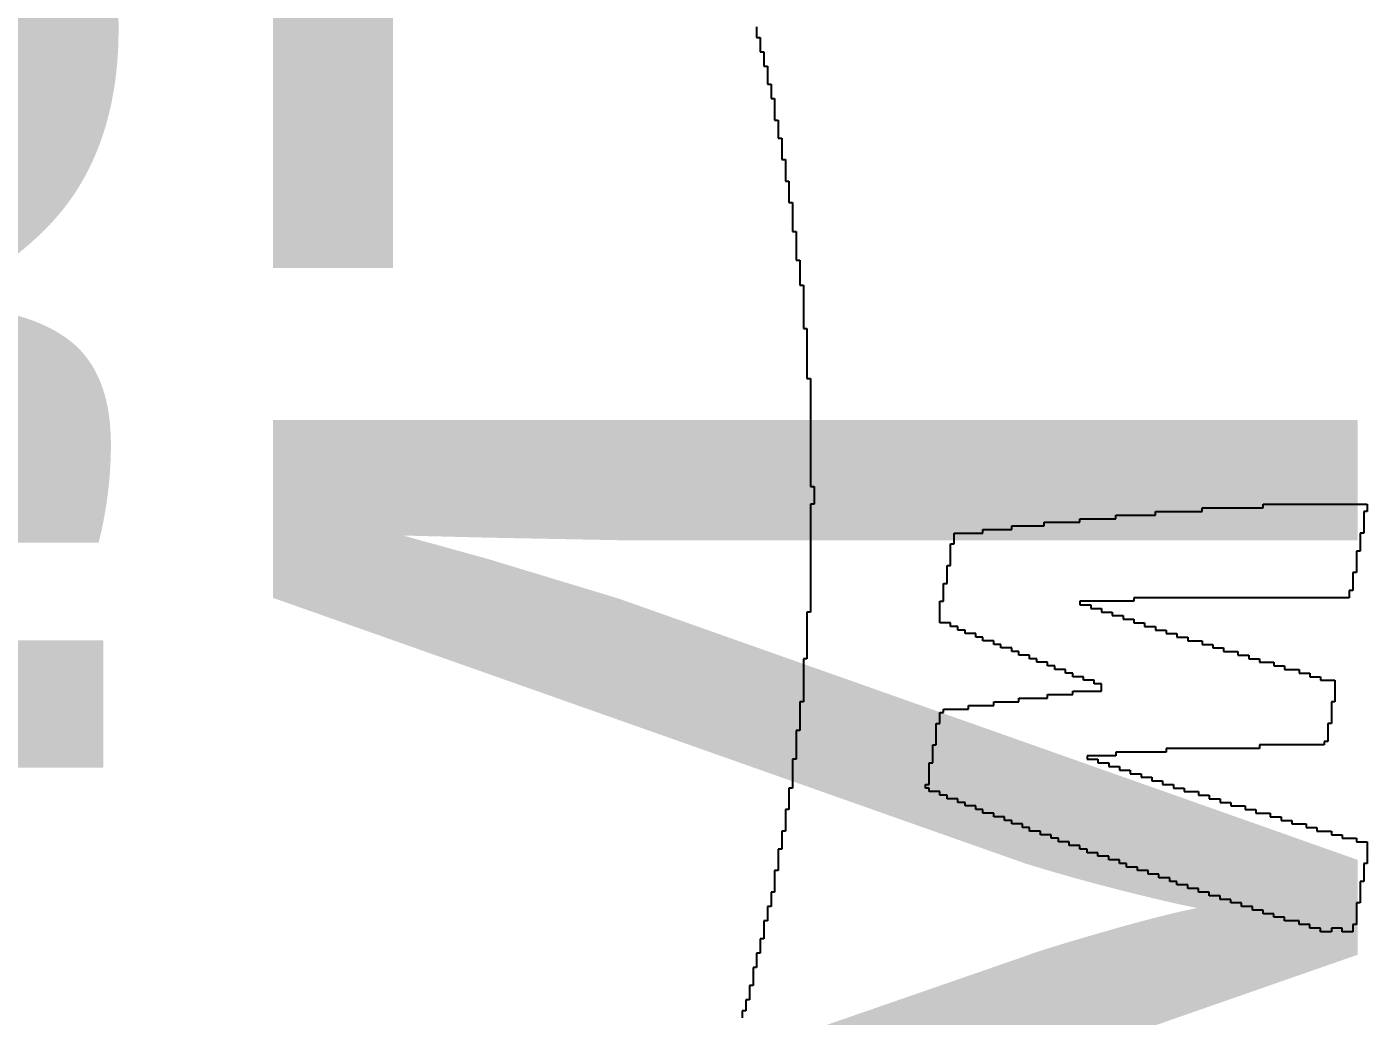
# Model space of a CAD drawing. Header units: millimetres. Extents: x 38.3 to 116.8, y 314 to 397.1.
# Drawn here: x 102.084 to 105.807, y 377.308 to 380.044 of the extents above; entities that cross this region are included whole.
import ezdxf

# ---------------------------------------------------------------- set-up
doc = ezdxf.new("R2010")
doc.units = ezdxf.units.MM
doc.layers.add('BottomOverlay', color=54, linetype='Continuous')
doc.layers.add('TopOverlay', color=2, linetype='Continuous')

# ---------------------------------------------------------------- blocks, each defined once
blk = doc.blocks.new('4S6TMP_L____85')
at = {"layer": 'TopOverlay'}
for p, q in [((5.1694, 1.3307), (5.1694, 1.3207)), ((5.1694, 1.3207), (5.1694, 1.3108)), ((5.1694, 1.3108), (5.1694, 1.3009)), ((5.1694, 1.3009), (5.1794, 1.3009)), ((5.1794, 1.3009), (5.1794, 1.2909)), ((5.1794, 1.2909), (5.1794, 1.281)), ((5.1794, 1.281), (5.1794, 1.2711)), ((5.1794, 1.2711), (5.1794, 1.2611)), ((5.1794, 1.2611), (5.1893, 1.2611)), ((5.1893, 1.2611), (5.1893, 1.2512)), ((5.1893, 1.2512), (5.1893, 1.2413)), ((5.1893, 1.2413), (5.1893, 1.2313)), ((5.1893, 1.2313), (5.1893, 1.2214)), ((5.1893, 1.2214), (5.1992, 1.2214)), ((5.1992, 1.2214), (5.1992, 1.2115)), ((5.1992, 1.2115), (5.1992, 1.2015)), ((5.1992, 1.2015), (5.1992, 1.1916)), ((5.1992, 1.1916), (5.1992, 1.1817)), ((5.1992, 1.1817), (5.1992, 1.1717)), ((5.1992, 1.1717), (5.2092, 1.1717)), ((5.2092, 1.1717), (5.2092, 1.1618)), ((5.2092, 1.1618), (5.2092, 1.1519)), ((5.2092, 1.1519), (5.2092, 1.1419)), ((5.2092, 1.1419), (5.2092, 1.132)), ((5.2092, 1.132), (5.2191, 1.132)), ((5.2191, 1.132), (5.2191, 1.1221)), ((5.2191, 1.1221), (5.2191, 1.1121)), ((5.2191, 1.1121), (5.2191, 1.1022)), ((5.2191, 1.1022), (5.2191, 1.0923)), ((5.2191, 1.0923), (5.2191, 1.0823)), ((5.2191, 1.0823), (5.2191, 1.0724)), ((5.2191, 1.0724), (5.229, 1.0724)), ((5.229, 1.0724), (5.229, 1.0625)), ((5.229, 1.0625), (5.229, 1.0525)), ((5.229, 1.0525), (5.229, 1.0426)), ((5.229, 1.0426), (5.229, 1.0327)), ((5.229, 1.0327), (5.229, 1.0227)), ((5.229, 1.0227), (5.239, 1.0227)), ((5.239, 1.0227), (5.239, 1.0128)), ((5.239, 1.0128), (5.239, 1.0029)), ((5.239, 1.0029), (5.239, 0.9929)), ((5.239, 0.9929), (5.239, 0.983)), ((5.239, 0.983), (5.239, 0.9731)), ((5.239, 0.9731), (5.239, 0.9631)), ((5.239, 0.9631), (5.2489, 0.9631)), ((5.2489, 0.9631), (5.2489, 0.9532)), ((5.2489, 0.9532), (5.2489, 0.9433)), ((5.2489, 0.9433), (5.2489, 0.9333)), ((5.2489, 0.9333), (5.2489, 0.9234)), ((5.2489, 0.9234), (5.2489, 0.9135)), ((5.2489, 0.9135), (5.2489, 0.9035)), ((5.2489, 0.9035), (5.2588, 0.9035)), ((5.2588, 0.9035), (5.2588, 0.8936)), ((5.2588, 0.8936), (5.2588, 0.8837)), ((5.2588, 0.8837), (5.2588, 0.8737)), ((5.2588, 0.8737), (5.2588, 0.8638)), ((5.2588, 0.8638), (5.2588, 0.8539)), ((5.2588, 0.8539), (5.2588, 0.8439)), ((5.2588, 0.8439), (5.2688, 0.8439)), ((5.2688, 0.8439), (5.2688, 0.834)), ((5.2688, 0.834), (5.2688, 0.824)), ((5.2688, 0.824), (5.2688, 0.8141)), ((5.2688, 0.8141), (5.2688, 0.8042)), ((5.2688, 0.8042), (5.2688, 0.7942)), ((5.2688, 0.7942), (5.2688, 0.7843)), ((5.2688, 0.7843), (5.2688, 0.7744)), ((5.2688, 0.7744), (5.2688, 0.7644)), ((5.2688, 0.7644), (5.2787, 0.7644)), ((5.2787, 0.7644), (5.2787, 0.7545)), ((5.2787, 0.7545), (5.2787, 0.7446)), ((5.2787, 0.7446), (5.2787, 0.7346)), ((5.2787, 0.7346), (5.2787, 0.7247)), ((5.2787, 0.7247), (5.2787, 0.7148)), ((5.2787, 0.7148), (5.2787, 0.7048)), ((5.2787, 0.7048), (5.2787, 0.6949)), ((5.2787, 0.6949), (5.2787, 0.685)), ((5.2787, 0.685), (5.2886, 0.685)), ((5.2886, 0.685), (5.2886, 0.675)), ((5.2886, 0.675), (5.2886, 0.6651)), ((5.2886, 0.6651), (5.2886, 0.6552)), ((5.2886, 0.6552), (5.2886, 0.6452)), ((5.2886, 0.6452), (5.2886, 0.6353)), ((5.2886, 0.6353), (5.2886, 0.6254)), ((5.2886, 0.6254), (5.2886, 0.6154)), ((5.2886, 0.6154), (5.2986, 0.6154)), ((5.2986, 0.6154), (5.2986, 0.6055)), ((5.2986, 0.6055), (5.2986, 0.5956)), ((5.2986, 0.5956), (5.2986, 0.5856)), ((5.2986, 0.5856), (5.2986, 0.5757)), ((5.2986, 0.5757), (5.2986, 0.5658)), ((5.2986, 0.5658), (5.2986, 0.5558)), ((5.2986, 0.5558), (5.2986, 0.5459)), ((5.2986, 0.5459), (5.2986, 0.536)), ((5.2986, 0.536), (5.2986, 0.526)), ((5.2986, 0.526), (5.2986, 0.5161)), ((5.2986, 0.5161), (5.2986, 0.5062)), ((5.2986, 0.5062), (5.2986, 0.4962)), ((5.2986, 0.4962), (5.3085, 0.4962)), ((5.3085, 0.4962), (5.3085, 0.4863)), ((5.3085, 0.4863), (5.3085, 0.4764)), ((5.3085, 0.4764), (5.3085, 0.4664)), ((5.3085, 0.4664), (5.3085, 0.4565)), ((5.3085, 0.4565), (5.3085, 0.4466)), ((5.3085, 0.4466), (5.3085, 0.4366)), ((5.3085, 0.4366), (5.3085, 0.4267)), ((5.3085, 0.4267), (5.3085, 0.4168)), ((5.3085, 0.4168), (5.3085, 0.4068)), ((5.3085, 0.4068), (5.3085, 0.3969)), ((5.3085, 0.3969), (5.3085, 0.387)), ((5.3085, 0.387), (5.3085, 0.377)), ((5.3085, 0.377), (5.3085, 0.3671)), ((5.3085, 0.3671), (5.3085, 0.3572)), ((5.3085, 0.3572), (5.3184, 0.3572)), ((5.3184, 0.3572), (5.3184, 0.3472)), ((5.3184, 0.3472), (5.3184, 0.3373)), ((5.3184, 0.3373), (5.3184, 0.3274)), ((5.3184, 0.3274), (5.3184, 0.3174)), ((5.3184, 0.3174), (5.3184, 0.3075)), ((5.3184, 0.3075), (5.3184, 0.2976)), ((5.3184, 0.2976), (5.3184, 0.2876)), ((5.3184, 0.2876), (5.3184, 0.2777)), ((5.3184, 0.2777), (5.3184, 0.2677)), ((5.3184, 0.2677), (5.3184, 0.2578)), ((5.3184, 0.2578), (5.3184, 0.2479)), ((5.3184, 0.2479), (5.3184, 0.2379)), ((5.3184, 0.2379), (5.3184, 0.228)), ((5.3184, 0.228), (5.3184, 0.2181)), ((5.3184, 0.2181), (5.3184, 0.2081)), ((5.3184, 0.2081), (5.3184, 0.1982)), ((5.3184, 0.1982), (5.3184, 0.1883)), ((5.3184, 0.1883), (5.3184, 0.1783)), ((5.3184, 0.1783), (5.3184, 0.1684)), ((5.3184, 0.1684), (5.3184, 0.1585)), ((5.3184, 0.1585), (5.3184, 0.1485)), ((5.3184, 0.1485), (5.3184, 0.1386)), ((5.3184, 0.1386), (5.3184, 0.1287)), ((5.3184, 0.1287), (5.3184, 0.1187)), ((5.3184, 0.1187), (5.3184, 0.1088)), ((5.3184, 0.1088), (5.3184, 0.0989)), ((5.3184, 0.0989), (5.3184, 0.0889)), ((5.3184, 0.0889), (5.3184, 0.079)), ((5.3184, 0.079), (5.3184, 0.0691)), ((5.3184, 0.0691), (5.3184, 0.0591)), ((5.3184, 0.0591), (5.3284, 0.0591)), ((5.3284, 0.0591), (5.3284, 0.0492)), ((5.3284, 0.0492), (5.3284, 0.0393)), ((5.3284, 0.0393), (5.3284, 0.0293)), ((5.3284, 0.0095), (5.3184, 0.0095)), ((5.3184, 0.0095), (5.3184, -0.0005)), ((5.3284, 0.0293), (5.3284, 0.0194)), ((5.3284, 0.0194), (5.3284, 0.0095)), ((6.5701, -0.0005), (6.5701, 0.0095)), ((6.5701, 0.0095), (6.8582, 0.0095)), ((6.8582, 0.0095), (6.8582, -0.0005)), ((5.3184, -0.0005), (5.3184, -0.0104)), ((5.3184, -0.0104), (5.3184, -0.0203)), ((5.3184, -0.0203), (5.3184, -0.0303)), ((5.3184, -0.0303), (5.3184, -0.0402)), ((6.0635, -0.0402), (6.0635, -0.0303)), ((6.0635, -0.0303), (6.1628, -0.0303)), ((6.1628, -0.0303), (6.1628, -0.0203)), ((6.1628, -0.0203), (6.2721, -0.0203)), ((6.2721, -0.0203), (6.2721, -0.0104)), ((6.2721, -0.0104), (6.4012, -0.0104)), ((6.4012, -0.0104), (6.4012, -0.0005)), ((6.4012, -0.0005), (6.5701, -0.0005)), ((6.8582, -0.0104), (6.8483, -0.0104)), ((6.8483, -0.0104), (6.8483, -0.0203)), ((6.8483, -0.0203), (6.8483, -0.0303)), ((6.8483, -0.0303), (6.8483, -0.0402)), ((6.8582, -0.0005), (6.8582, -0.0104)), ((5.3184, -0.0402), (5.3184, -0.0501)), ((5.3184, -0.0501), (5.3184, -0.0601)), ((5.3184, -0.0601), (5.3184, -0.07)), ((5.3184, -0.07), (5.3184, -0.0799)), ((5.7158, -0.0799), (5.7158, -0.07)), ((5.7158, -0.07), (5.7953, -0.07)), ((5.7953, -0.07), (5.7953, -0.0601)), ((5.7953, -0.0601), (5.8747, -0.0601)), ((5.8747, -0.0601), (5.8747, -0.0501)), ((5.8747, -0.0501), (5.9641, -0.0501)), ((5.9641, -0.0501), (5.9641, -0.0402)), ((5.9641, -0.0402), (6.0635, -0.0402)), ((6.8483, -0.07), (6.8383, -0.07)), ((6.8383, -0.07), (6.8383, -0.0799)), ((6.8483, -0.0402), (6.8483, -0.0501)), ((6.8483, -0.0501), (6.8483, -0.0601)), ((6.8483, -0.0601), (6.8483, -0.07)), ((5.3184, -0.0799), (5.3184, -0.0899)), ((5.3184, -0.0899), (5.3184, -0.0998)), ((5.3184, -0.0998), (5.3184, -0.1097)), ((5.3184, -0.1097), (5.3184, -0.1197)), ((5.7059, -0.1097), (5.7059, -0.0998)), ((5.7059, -0.0998), (5.7158, -0.0998)), ((5.7059, -0.1197), (5.7059, -0.1097)), ((5.7158, -0.0899), (5.7158, -0.0799)), ((5.7158, -0.0998), (5.7158, -0.0899)), ((6.8383, -0.0799), (6.8383, -0.0899)), ((6.8383, -0.0899), (6.8383, -0.0998)), ((6.8383, -0.0998), (6.8383, -0.1097)), ((6.8383, -0.1097), (6.8383, -0.1197)), ((5.3184, -0.1197), (5.3184, -0.1296)), ((5.3184, -0.1296), (5.3184, -0.1395)), ((5.3184, -0.1395), (5.3184, -0.1495)), ((5.7059, -0.1296), (5.7059, -0.1197)), ((5.7059, -0.1395), (5.7059, -0.1296)), ((5.7059, -0.1495), (5.7059, -0.1395)), ((6.8383, -0.1197), (6.8284, -0.1197)), ((6.8284, -0.1197), (6.8284, -0.1296)), ((6.8284, -0.1296), (6.8284, -0.1395)), ((6.8284, -0.1395), (6.8284, -0.1495)), ((5.3184, -0.1495), (5.3184, -0.1594)), ((5.3184, -0.1594), (5.3184, -0.1693)), ((5.3184, -0.1693), (5.3184, -0.1793)), ((5.3184, -0.1793), (5.3184, -0.1892)), ((5.6959, -0.1693), (5.6959, -0.1594)), ((5.6959, -0.1594), (5.7059, -0.1594)), ((5.6959, -0.1793), (5.6959, -0.1693)), ((5.6959, -0.1892), (5.6959, -0.1793)), ((5.7059, -0.1594), (5.7059, -0.1495)), ((6.8284, -0.1793), (6.8185, -0.1793)), ((6.8185, -0.1793), (6.8185, -0.1892)), ((6.8284, -0.1495), (6.8284, -0.1594)), ((6.8284, -0.1594), (6.8284, -0.1693)), ((6.8284, -0.1693), (6.8284, -0.1793)), ((5.3184, -0.1892), (5.3184, -0.1991)), ((5.3184, -0.1991), (5.3184, -0.2091)), ((5.3184, -0.2091), (5.3184, -0.219)), ((5.3184, -0.219), (5.3184, -0.2289)), ((5.686, -0.219), (5.686, -0.2091)), ((5.686, -0.2091), (5.6959, -0.2091)), ((5.686, -0.2289), (5.686, -0.219)), ((5.6959, -0.1991), (5.6959, -0.1892)), ((5.6959, -0.2091), (5.6959, -0.1991)), ((6.8185, -0.1892), (6.8185, -0.1991)), ((6.8185, -0.1991), (6.8185, -0.2091)), ((6.8185, -0.2091), (6.8185, -0.219)), ((6.8185, -0.219), (6.8185, -0.2289)), ((5.3184, -0.2289), (5.3184, -0.2389)), ((5.3184, -0.2389), (5.3184, -0.2488)), ((5.3184, -0.2488), (5.3184, -0.2587)), ((5.3184, -0.2587), (5.3184, -0.2687)), ((5.6761, -0.2687), (5.6761, -0.2587)), ((5.6761, -0.2587), (5.686, -0.2587)), ((5.686, -0.2389), (5.686, -0.2289)), ((5.686, -0.2488), (5.686, -0.2389)), ((5.686, -0.2587), (5.686, -0.2488)), ((6.2125, -0.2587), (6.0635, -0.2587)), ((6.0635, -0.2587), (6.0635, -0.2687)), ((6.8085, -0.2488), (6.2125, -0.2488)), ((6.2125, -0.2488), (6.2125, -0.2587)), ((6.8185, -0.2289), (6.8085, -0.2289)), ((6.8085, -0.2289), (6.8085, -0.2389)), ((6.8085, -0.2389), (6.8085, -0.2488)), ((5.3184, -0.2885), (5.3085, -0.2885)), ((5.3085, -0.2885), (5.3085, -0.2985)), ((5.3184, -0.2687), (5.3184, -0.2786)), ((5.3184, -0.2786), (5.3184, -0.2885)), ((5.6761, -0.2786), (5.6761, -0.2687)), ((5.6761, -0.2885), (5.6761, -0.2786)), ((5.6761, -0.2985), (5.6761, -0.2885)), ((6.0635, -0.2687), (6.0933, -0.2687)), ((6.0933, -0.2687), (6.0933, -0.2786)), ((6.0933, -0.2786), (6.1231, -0.2786)), ((6.1231, -0.2786), (6.1231, -0.2885)), ((6.1231, -0.2885), (6.1529, -0.2885)), ((6.1529, -0.2885), (6.1529, -0.2985)), ((5.3085, -0.2985), (5.3085, -0.3084)), ((5.3085, -0.3084), (5.3085, -0.3183)), ((5.3085, -0.3183), (5.3085, -0.3283)), ((5.3085, -0.3283), (5.3085, -0.3382)), ((5.6761, -0.3084), (5.6761, -0.2985)), ((5.6761, -0.3183), (5.6761, -0.3084)), ((5.7059, -0.3183), (5.6761, -0.3183)), ((5.7059, -0.3283), (5.7059, -0.3183)), ((5.7257, -0.3283), (5.7059, -0.3283)), ((5.7257, -0.3382), (5.7257, -0.3283)), ((6.1529, -0.2985), (6.1827, -0.2985)), ((6.1827, -0.2985), (6.1827, -0.3084)), ((6.1827, -0.3084), (6.2125, -0.3084)), ((6.2125, -0.3084), (6.2125, -0.3183)), ((6.2125, -0.3183), (6.2423, -0.3183)), ((6.2423, -0.3183), (6.2423, -0.3283)), ((6.2423, -0.3283), (6.2721, -0.3283)), ((6.2721, -0.3283), (6.2721, -0.3382)), ((5.3085, -0.3382), (5.3085, -0.3482)), ((5.3085, -0.3482), (5.3085, -0.3581)), ((5.3085, -0.3581), (5.3085, -0.368)), ((5.3085, -0.368), (5.3085, -0.378)), ((5.7456, -0.3382), (5.7257, -0.3382)), ((5.7456, -0.3482), (5.7456, -0.3382)), ((5.7754, -0.3482), (5.7456, -0.3482)), ((5.7754, -0.3581), (5.7754, -0.3482)), ((5.7953, -0.3581), (5.7754, -0.3581)), ((5.7953, -0.368), (5.7953, -0.3581)), ((5.8251, -0.368), (5.7953, -0.368)), ((5.8251, -0.378), (5.8251, -0.368)), ((6.2721, -0.3382), (6.3019, -0.3382)), ((6.3019, -0.3382), (6.3019, -0.3482)), ((6.3019, -0.3482), (6.3317, -0.3482)), ((6.3317, -0.3482), (6.3317, -0.3581)), ((6.3317, -0.3581), (6.3615, -0.3581)), ((6.3615, -0.3581), (6.3615, -0.368)), ((6.3615, -0.368), (6.4012, -0.368)), ((6.4012, -0.368), (6.4012, -0.378)), ((5.3085, -0.378), (5.3085, -0.3879)), ((5.3085, -0.3879), (5.3085, -0.3978)), ((5.3085, -0.3978), (5.3085, -0.4078)), ((5.3085, -0.4078), (5.3085, -0.4177)), ((5.8449, -0.378), (5.8251, -0.378)), ((5.8449, -0.3879), (5.8449, -0.378)), ((5.8747, -0.3879), (5.8449, -0.3879)), ((5.8747, -0.3978), (5.8747, -0.3879)), ((5.8946, -0.3978), (5.8747, -0.3978)), ((5.8946, -0.4078), (5.8946, -0.3978)), ((5.9244, -0.4078), (5.8946, -0.4078)), ((5.9244, -0.4177), (5.9244, -0.4078)), ((6.4012, -0.378), (6.431, -0.378)), ((6.431, -0.378), (6.431, -0.3879)), ((6.431, -0.3879), (6.4608, -0.3879)), ((6.4608, -0.3879), (6.4608, -0.3978)), ((6.4608, -0.3978), (6.5006, -0.3978)), ((6.5006, -0.3978), (6.5006, -0.4078)), ((6.5006, -0.4078), (6.5304, -0.4078)), ((6.5304, -0.4078), (6.5304, -0.4177)), ((5.3085, -0.4177), (5.2986, -0.4177)), ((5.2986, -0.4177), (5.2986, -0.4276)), ((5.2986, -0.4276), (5.2986, -0.4376)), ((5.2986, -0.4376), (5.2986, -0.4475)), ((5.9443, -0.4177), (5.9244, -0.4177)), ((5.9443, -0.4276), (5.9443, -0.4177)), ((5.9741, -0.4276), (5.9443, -0.4276)), ((5.9741, -0.4376), (5.9741, -0.4276)), ((5.9939, -0.4376), (5.9741, -0.4376)), ((5.9939, -0.4475), (5.9939, -0.4376)), ((6.5304, -0.4177), (6.5602, -0.4177)), ((6.5602, -0.4177), (6.5602, -0.4276)), ((6.5602, -0.4276), (6.5999, -0.4276)), ((6.5999, -0.4276), (6.5999, -0.4376)), ((6.5999, -0.4376), (6.6297, -0.4376)), ((6.6297, -0.4376), (6.6297, -0.4475)), ((5.2986, -0.4475), (5.2986, -0.4574)), ((5.2986, -0.4574), (5.2986, -0.4674)), ((5.2986, -0.4674), (5.2986, -0.4773)), ((5.2986, -0.4773), (5.2986, -0.4872)), ((6.0237, -0.4475), (5.9939, -0.4475)), ((6.0237, -0.4574), (6.0237, -0.4475)), ((6.0436, -0.4574), (6.0237, -0.4574)), ((6.0436, -0.4674), (6.0436, -0.4574)), ((6.0734, -0.4674), (6.0436, -0.4674)), ((6.0734, -0.4773), (6.0734, -0.4674)), ((6.1032, -0.4773), (6.0734, -0.4773)), ((6.1032, -0.4872), (6.1032, -0.4773)), ((6.6297, -0.4475), (6.6695, -0.4475)), ((6.6695, -0.4475), (6.6695, -0.4574)), ((6.6695, -0.4574), (6.6993, -0.4574)), ((6.6993, -0.4574), (6.6993, -0.4674)), ((6.6993, -0.4674), (6.7291, -0.4674)), ((6.7291, -0.4674), (6.7291, -0.4773)), ((6.7291, -0.4773), (6.7688, -0.4773)), ((6.7688, -0.4773), (6.7688, -0.4872)), ((5.2986, -0.4872), (5.2986, -0.4972)), ((5.2986, -0.4972), (5.2986, -0.5071)), ((5.2986, -0.5071), (5.2986, -0.517)), ((5.2986, -0.517), (5.2986, -0.527)), ((5.9741, -0.527), (5.9741, -0.517)), ((5.9741, -0.517), (6.0436, -0.517)), ((6.0436, -0.517), (6.0436, -0.5071)), ((6.0436, -0.5071), (6.1231, -0.5071)), ((6.1231, -0.4872), (6.1032, -0.4872)), ((6.1231, -0.4972), (6.1231, -0.4872)), ((6.1231, -0.5071), (6.1231, -0.4972)), ((6.7688, -0.4872), (6.7688, -0.4972)), ((6.7688, -0.4972), (6.7688, -0.5071)), ((6.7688, -0.5071), (6.7688, -0.517)), ((6.7688, -0.517), (6.7688, -0.527)), ((5.2986, -0.5369), (5.2886, -0.5369)), ((5.2886, -0.5369), (5.2886, -0.5468)), ((5.2886, -0.5468), (5.2886, -0.5568)), ((5.2886, -0.5568), (5.2886, -0.5667)), ((5.2986, -0.527), (5.2986, -0.5369)), ((5.686, -0.5667), (5.686, -0.5568)), ((5.686, -0.5568), (5.7555, -0.5568)), ((5.7555, -0.5568), (5.7555, -0.5468)), ((5.7555, -0.5468), (5.8251, -0.5468)), ((5.8251, -0.5468), (5.8251, -0.5369)), ((5.8251, -0.5369), (5.8946, -0.5369)), ((5.8946, -0.5369), (5.8946, -0.527)), ((5.8946, -0.527), (5.9741, -0.527)), ((6.7688, -0.5369), (6.7589, -0.5369)), ((6.7589, -0.5369), (6.7589, -0.5468)), ((6.7589, -0.5468), (6.7589, -0.5568)), ((6.7589, -0.5568), (6.7589, -0.5667)), ((6.7688, -0.527), (6.7688, -0.5369)), ((5.2886, -0.5667), (5.2886, -0.5766)), ((5.2886, -0.5766), (5.2886, -0.5866)), ((5.2886, -0.5866), (5.2886, -0.5965)), ((5.6761, -0.5766), (5.6761, -0.5667)), ((5.6761, -0.5667), (5.686, -0.5667)), ((5.6761, -0.5866), (5.6761, -0.5766)), ((5.6761, -0.5965), (5.6761, -0.5866)), ((6.7589, -0.5667), (6.7589, -0.5766)), ((6.7589, -0.5766), (6.7589, -0.5866)), ((6.7589, -0.5866), (6.7589, -0.5965)), ((5.2886, -0.6164), (5.2787, -0.6164)), ((5.2787, -0.6164), (5.2787, -0.6263)), ((5.2787, -0.6263), (5.2787, -0.6362)), ((5.2886, -0.5965), (5.2886, -0.6064)), ((5.2886, -0.6064), (5.2886, -0.6164)), ((5.6661, -0.6064), (5.6661, -0.5965)), ((5.6661, -0.5965), (5.6761, -0.5965)), ((5.6661, -0.6164), (5.6661, -0.6064)), ((5.6661, -0.6263), (5.6661, -0.6164)), ((5.6661, -0.6362), (5.6661, -0.6263)), ((6.7589, -0.5965), (6.7489, -0.5965)), ((6.7489, -0.5965), (6.7489, -0.6064)), ((6.7489, -0.6064), (6.7489, -0.6164)), ((6.7489, -0.6164), (6.7489, -0.6263)), ((6.7489, -0.6263), (6.7489, -0.6362)), ((5.2787, -0.6362), (5.2787, -0.6462)), ((5.2787, -0.6462), (5.2787, -0.6561)), ((5.2787, -0.6561), (5.2787, -0.666)), ((5.2787, -0.666), (5.2787, -0.676)), ((5.6562, -0.666), (5.6562, -0.6561)), ((5.6562, -0.6561), (5.6661, -0.6561)), ((5.6562, -0.676), (5.6562, -0.666)), ((5.6661, -0.6462), (5.6661, -0.6362)), ((5.6661, -0.6561), (5.6661, -0.6462)), ((6.5602, -0.666), (6.3019, -0.666)), ((6.3019, -0.666), (6.3019, -0.676)), ((6.739, -0.6561), (6.5602, -0.6561)), ((6.5602, -0.6561), (6.5602, -0.666)), ((6.7489, -0.6462), (6.739, -0.6462)), ((6.739, -0.6462), (6.739, -0.6561)), ((6.7489, -0.6362), (6.7489, -0.6462)), ((5.2787, -0.6958), (5.2688, -0.6958)), ((5.2688, -0.6958), (5.2688, -0.7058)), ((5.2688, -0.7058), (5.2688, -0.7157)), ((5.2787, -0.676), (5.2787, -0.6859)), ((5.2787, -0.6859), (5.2787, -0.6958)), ((5.6463, -0.7157), (5.6463, -0.7058)), ((5.6463, -0.7058), (5.6562, -0.7058)), ((5.6562, -0.6859), (5.6562, -0.676)), ((5.6562, -0.6958), (5.6562, -0.6859)), ((5.6562, -0.7058), (5.6562, -0.6958)), ((6.1628, -0.6859), (6.0834, -0.6859)), ((6.0834, -0.6859), (6.0834, -0.6958)), ((6.0834, -0.6958), (6.1132, -0.6958)), ((6.1132, -0.6958), (6.1132, -0.7058)), ((6.1132, -0.7058), (6.143, -0.7058)), ((6.143, -0.7058), (6.143, -0.7157)), ((6.3019, -0.676), (6.1628, -0.676)), ((6.1628, -0.676), (6.1628, -0.6859)), ((5.2688, -0.7157), (5.2688, -0.7256)), ((5.2688, -0.7256), (5.2688, -0.7356)), ((5.2688, -0.7356), (5.2688, -0.7455)), ((5.6463, -0.7256), (5.6463, -0.7157)), ((5.6463, -0.7356), (5.6463, -0.7256)), ((5.6463, -0.7455), (5.6463, -0.7356)), ((6.143, -0.7157), (6.1728, -0.7157)), ((6.1728, -0.7157), (6.1728, -0.7256)), ((6.1728, -0.7256), (6.2026, -0.7256)), ((6.2026, -0.7256), (6.2026, -0.7356)), ((6.2026, -0.7356), (6.2324, -0.7356)), ((6.2324, -0.7356), (6.2324, -0.7455)), ((5.2688, -0.7753), (5.2588, -0.7753)), ((5.2588, -0.7753), (5.2588, -0.7852)), ((5.2688, -0.7455), (5.2688, -0.7554)), ((5.2688, -0.7554), (5.2688, -0.7654)), ((5.2688, -0.7654), (5.2688, -0.7753)), ((5.6363, -0.7753), (5.6363, -0.7654)), ((5.6363, -0.7654), (5.6463, -0.7654)), ((5.6463, -0.7753), (5.6363, -0.7753)), ((5.6463, -0.7554), (5.6463, -0.7455)), ((5.6463, -0.7654), (5.6463, -0.7554)), ((5.6463, -0.7852), (5.6463, -0.7753)), ((6.2324, -0.7455), (6.2622, -0.7455)), ((6.2622, -0.7455), (6.2622, -0.7554)), ((6.2622, -0.7554), (6.292, -0.7554)), ((6.292, -0.7554), (6.292, -0.7654)), ((6.292, -0.7654), (6.3218, -0.7654)), ((6.3218, -0.7654), (6.3218, -0.7753)), ((6.3218, -0.7753), (6.3516, -0.7753)), ((6.3516, -0.7753), (6.3516, -0.7852)), ((5.2588, -0.7852), (5.2588, -0.7952)), ((5.2588, -0.7952), (5.2588, -0.8051)), ((5.2588, -0.8051), (5.2588, -0.815)), ((5.2588, -0.815), (5.2588, -0.825)), ((5.6761, -0.7852), (5.6463, -0.7852)), ((5.6761, -0.7952), (5.6761, -0.7852)), ((5.6959, -0.7952), (5.6761, -0.7952)), ((5.6959, -0.8051), (5.6959, -0.7952)), ((5.7257, -0.8051), (5.6959, -0.8051)), ((5.7257, -0.815), (5.7257, -0.8051)), ((5.7456, -0.815), (5.7257, -0.815)), ((5.7456, -0.825), (5.7456, -0.815)), ((6.3516, -0.7852), (6.3913, -0.7852)), ((6.3913, -0.7852), (6.3913, -0.7952)), ((6.3913, -0.7952), (6.4211, -0.7952)), ((6.4211, -0.7952), (6.4211, -0.8051)), ((6.4211, -0.8051), (6.4509, -0.8051)), ((6.4509, -0.8051), (6.4509, -0.815)), ((6.4509, -0.815), (6.4807, -0.815)), ((6.4807, -0.815), (6.4807, -0.825)), ((5.2588, -0.8349), (5.2489, -0.8349)), ((5.2489, -0.8349), (5.2489, -0.8448)), ((5.2489, -0.8448), (5.2489, -0.8548)), ((5.2489, -0.8548), (5.2489, -0.8647)), ((5.2588, -0.825), (5.2588, -0.8349)), ((5.7754, -0.825), (5.7456, -0.825)), ((5.7754, -0.8349), (5.7754, -0.825)), ((5.7953, -0.8349), (5.7754, -0.8349)), ((5.7953, -0.8448), (5.7953, -0.8349)), ((5.8251, -0.8448), (5.7953, -0.8448)), ((5.8251, -0.8548), (5.8251, -0.8448)), ((5.8549, -0.8548), (5.8251, -0.8548)), ((5.8549, -0.8647), (5.8549, -0.8548)), ((6.4807, -0.825), (6.5204, -0.825)), ((6.5204, -0.825), (6.5204, -0.8349)), ((6.5204, -0.8349), (6.5502, -0.8349)), ((6.5502, -0.8349), (6.5502, -0.8448)), ((6.5502, -0.8448), (6.59, -0.8448)), ((6.59, -0.8448), (6.59, -0.8548)), ((6.59, -0.8548), (6.6198, -0.8548)), ((6.6198, -0.8548), (6.6198, -0.8647)), ((5.2489, -0.8647), (5.2489, -0.8746)), ((5.2489, -0.8746), (5.2489, -0.8846)), ((5.2489, -0.8846), (5.2489, -0.8945)), ((5.8747, -0.8647), (5.8549, -0.8647)), ((5.8747, -0.8746), (5.8747, -0.8647)), ((5.9045, -0.8746), (5.8747, -0.8746)), ((5.9045, -0.8846), (5.9045, -0.8746)), ((5.9244, -0.8846), (5.9045, -0.8846)), ((5.9244, -0.8945), (5.9244, -0.8846)), ((6.6198, -0.8647), (6.6496, -0.8647)), ((6.6496, -0.8647), (6.6496, -0.8746)), ((6.6496, -0.8746), (6.6893, -0.8746)), ((6.6893, -0.8746), (6.6893, -0.8846)), ((6.6893, -0.8846), (6.7191, -0.8846)), ((6.7191, -0.8846), (6.7191, -0.8945)), ((5.2489, -0.8945), (5.239, -0.8945)), ((5.239, -0.8945), (5.239, -0.9044)), ((5.239, -0.9044), (5.239, -0.9144)), ((5.239, -0.9144), (5.239, -0.9243)), ((5.239, -0.9243), (5.239, -0.9343)), ((5.9542, -0.8945), (5.9244, -0.8945)), ((5.9542, -0.9044), (5.9542, -0.8945)), ((5.984, -0.9044), (5.9542, -0.9044)), ((5.984, -0.9144), (5.984, -0.9044)), ((6.0039, -0.9144), (5.984, -0.9144)), ((6.0039, -0.9243), (6.0039, -0.9144)), ((6.0337, -0.9243), (6.0039, -0.9243)), ((6.0337, -0.9343), (6.0337, -0.9243)), ((6.7191, -0.8945), (6.7589, -0.8945)), ((6.7589, -0.8945), (6.7589, -0.9044)), ((6.7589, -0.9044), (6.7887, -0.9044)), ((6.7887, -0.9044), (6.7887, -0.9144)), ((6.7887, -0.9144), (6.8284, -0.9144)), ((6.8284, -0.9144), (6.8284, -0.9243)), ((6.8284, -0.9243), (6.8582, -0.9243)), ((6.8582, -0.9243), (6.8582, -0.9343)), ((5.239, -0.9442), (5.229, -0.9442)), ((5.229, -0.9442), (5.229, -0.9541)), ((5.229, -0.9541), (5.229, -0.9641)), ((5.229, -0.9641), (5.229, -0.974)), ((5.239, -0.9343), (5.239, -0.9442)), ((6.0635, -0.9343), (6.0337, -0.9343)), ((6.0635, -0.9442), (6.0635, -0.9343)), ((6.0834, -0.9442), (6.0635, -0.9442)), ((6.0834, -0.9541), (6.0834, -0.9442)), ((6.1132, -0.9541), (6.0834, -0.9541)), ((6.1132, -0.9641), (6.1132, -0.9541)), ((6.143, -0.9641), (6.1132, -0.9641)), ((6.143, -0.974), (6.143, -0.9641)), ((6.8582, -0.9343), (6.8582, -0.9442)), ((6.8582, -0.9442), (6.8582, -0.9541)), ((6.8582, -0.9541), (6.8582, -0.9641)), ((6.8582, -0.9641), (6.8582, -0.974)), ((5.229, -1.0038), (5.2191, -1.0038)), ((5.2191, -1.0038), (5.2191, -1.0137)), ((5.229, -0.974), (5.229, -0.9839)), ((5.229, -0.9839), (5.229, -0.9939)), ((5.229, -0.9939), (5.229, -1.0038)), ((6.1728, -0.974), (6.143, -0.974)), ((6.1728, -0.9839), (6.1728, -0.974)), ((6.1926, -0.9839), (6.1728, -0.9839)), ((6.1926, -0.9939), (6.1926, -0.9839)), ((6.2224, -0.9939), (6.1926, -0.9939)), ((6.2224, -1.0038), (6.2224, -0.9939)), ((6.2522, -1.0038), (6.2224, -1.0038)), ((6.2522, -1.0137), (6.2522, -1.0038)), ((6.8582, -0.9839), (6.8483, -0.9839)), ((6.8483, -0.9839), (6.8483, -0.9939)), ((6.8483, -0.9939), (6.8483, -1.0038)), ((6.8483, -1.0038), (6.8483, -1.0137)), ((6.8582, -0.974), (6.8582, -0.9839)), ((5.2191, -1.0137), (5.2191, -1.0237)), ((5.2191, -1.0237), (5.2191, -1.0336)), ((5.2191, -1.0336), (5.2191, -1.0435)), ((6.282, -1.0137), (6.2522, -1.0137)), ((6.282, -1.0237), (6.282, -1.0137)), ((6.3118, -1.0237), (6.282, -1.0237)), ((6.3118, -1.0336), (6.3118, -1.0237)), ((6.3317, -1.0336), (6.3118, -1.0336)), ((6.3317, -1.0435), (6.3317, -1.0336)), ((6.8483, -1.0336), (6.8383, -1.0336)), ((6.8383, -1.0336), (6.8383, -1.0435)), ((6.8483, -1.0137), (6.8483, -1.0237)), ((6.8483, -1.0237), (6.8483, -1.0336)), ((5.2191, -1.0634), (5.2092, -1.0634)), ((5.2092, -1.0634), (5.2092, -1.0733)), ((5.2092, -1.0733), (5.2092, -1.0833)), ((5.2191, -1.0435), (5.2191, -1.0535)), ((5.2191, -1.0535), (5.2191, -1.0634)), ((6.3615, -1.0435), (6.3317, -1.0435)), ((6.3615, -1.0535), (6.3615, -1.0435)), ((6.3913, -1.0535), (6.3615, -1.0535)), ((6.3913, -1.0634), (6.3913, -1.0535)), ((6.4211, -1.0634), (6.3913, -1.0634)), ((6.4211, -1.0733), (6.4211, -1.0634)), ((6.4509, -1.0733), (6.4211, -1.0733)), ((6.4509, -1.0833), (6.4509, -1.0733)), ((6.8383, -1.0435), (6.8383, -1.0535)), ((6.8383, -1.0535), (6.8383, -1.0634)), ((6.8383, -1.0634), (6.8383, -1.0733)), ((6.8383, -1.0733), (6.8383, -1.0833)), ((5.2092, -1.1031), (5.1992, -1.1031)), ((5.1992, -1.1031), (5.1992, -1.1131)), ((5.1992, -1.1131), (5.1992, -1.123)), ((5.2092, -1.0833), (5.2092, -1.0932)), ((5.2092, -1.0932), (5.2092, -1.1031)), ((6.4807, -1.0833), (6.4509, -1.0833)), ((6.4807, -1.0932), (6.4807, -1.0833)), ((6.5105, -1.0932), (6.4807, -1.0932)), ((6.5105, -1.1031), (6.5105, -1.0932)), ((6.5403, -1.1031), (6.5105, -1.1031)), ((6.5403, -1.1131), (6.5403, -1.1031)), ((6.5701, -1.1131), (6.5403, -1.1131)), ((6.5701, -1.123), (6.5701, -1.1131)), ((6.8383, -1.0932), (6.8284, -1.0932)), ((6.8284, -1.0932), (6.8284, -1.1031)), ((6.8284, -1.1031), (6.8284, -1.1131)), ((6.8284, -1.1131), (6.8284, -1.123)), ((6.8383, -1.0833), (6.8383, -1.0932)), ((5.1992, -1.1429), (5.1893, -1.1429)), ((5.1893, -1.1429), (5.1893, -1.1528)), ((5.1893, -1.1528), (5.1893, -1.1627)), ((5.1992, -1.123), (5.1992, -1.1329)), ((5.1992, -1.1329), (5.1992, -1.1429)), ((6.5999, -1.123), (6.5701, -1.123)), ((6.5999, -1.1329), (6.5999, -1.123)), ((6.6297, -1.1329), (6.5999, -1.1329)), ((6.6297, -1.1429), (6.6297, -1.1329)), ((6.6695, -1.1429), (6.6297, -1.1429)), ((6.6695, -1.1528), (6.6695, -1.1429)), ((6.6993, -1.1528), (6.6695, -1.1528)), ((6.6993, -1.1627), (6.6993, -1.1528)), ((6.8284, -1.1528), (6.8185, -1.1528)), ((6.8185, -1.1528), (6.8185, -1.1627)), ((6.8284, -1.123), (6.8284, -1.1329)), ((6.8284, -1.1329), (6.8284, -1.1429)), ((6.8284, -1.1429), (6.8284, -1.1528)), ((5.1893, -1.1627), (5.1893, -1.1727)), ((5.1893, -1.1727), (5.1893, -1.1826)), ((5.1893, -1.1826), (5.1893, -1.1925)), ((6.7291, -1.1627), (6.6993, -1.1627)), ((6.7291, -1.1727), (6.7291, -1.1627)), ((6.7589, -1.1727), (6.7291, -1.1727)), ((6.7887, -1.1627), (6.7589, -1.1627)), ((6.7589, -1.1627), (6.7589, -1.1727)), ((6.7887, -1.1727), (6.7887, -1.1627)), ((6.8185, -1.1727), (6.7887, -1.1727)), ((6.8185, -1.1627), (6.8185, -1.1727)), ((5.1893, -1.1925), (5.1794, -1.1925)), ((5.1794, -1.1925), (5.1794, -1.2025)), ((5.1794, -1.2025), (5.1794, -1.2124)), ((5.1794, -1.2124), (5.1794, -1.2223)), ((5.1794, -1.2223), (5.1794, -1.2323)), ((5.1794, -1.2323), (5.1694, -1.2323)), ((5.1694, -1.2323), (5.1694, -1.2422)), ((5.1694, -1.2422), (5.1694, -1.2521)), ((5.1694, -1.2521), (5.1694, -1.2621)), ((5.1694, -1.2621), (5.1694, -1.272)), ((5.1694, -1.272), (5.1595, -1.272)), ((5.1595, -1.272), (5.1595, -1.2819)), ((5.1595, -1.2819), (5.1595, -1.2919)), ((5.1595, -1.2919), (5.1595, -1.3018)), ((5.1595, -1.3018), (5.1595, -1.3117)), ((5.1595, -1.3217), (5.1496, -1.3217)), ((5.1496, -1.3217), (5.1496, -1.3316)), ((5.1496, -1.3316), (5.1496, -1.3415)), ((5.1595, -1.3117), (5.1595, -1.3217)), ((5.1496, -1.3614), (5.1396, -1.3614)), ((5.1396, -1.3614), (5.1396, -1.3713)), ((5.1396, -1.3713), (5.1396, -1.3813)), ((5.1496, -1.3415), (5.1496, -1.3515)), ((5.1496, -1.3515), (5.1496, -1.3614)), ((5.1396, -1.3912), (5.1297, -1.3912)), ((5.1297, -1.3912), (5.1297, -1.4011)), ((5.1297, -1.4011), (5.1297, -1.4111)), ((5.1396, -1.3813), (5.1396, -1.3912))]:
    blk.add_line(p, q, dxfattribs=at)

msp = doc.modelspace()

# ---------------------------------------------------------------- block references
msp.add_blockref('4S6TMP_L____85', (98.933, 378.714))

# ---------------------------------------------------------------- texts
at = {"layer": 'BottomOverlay', "text_generation_flag": 2}
for s, height, p in [('4S6TMP', 3, (105.7646, 388.874)), ('Digital Interface by', 2.999999, (102.2951, 388.874))]:
    msp.add_text(s, height=height, rotation=90, dxfattribs=at).set_placement(p)

doc.saveas('drawing.dxf')
